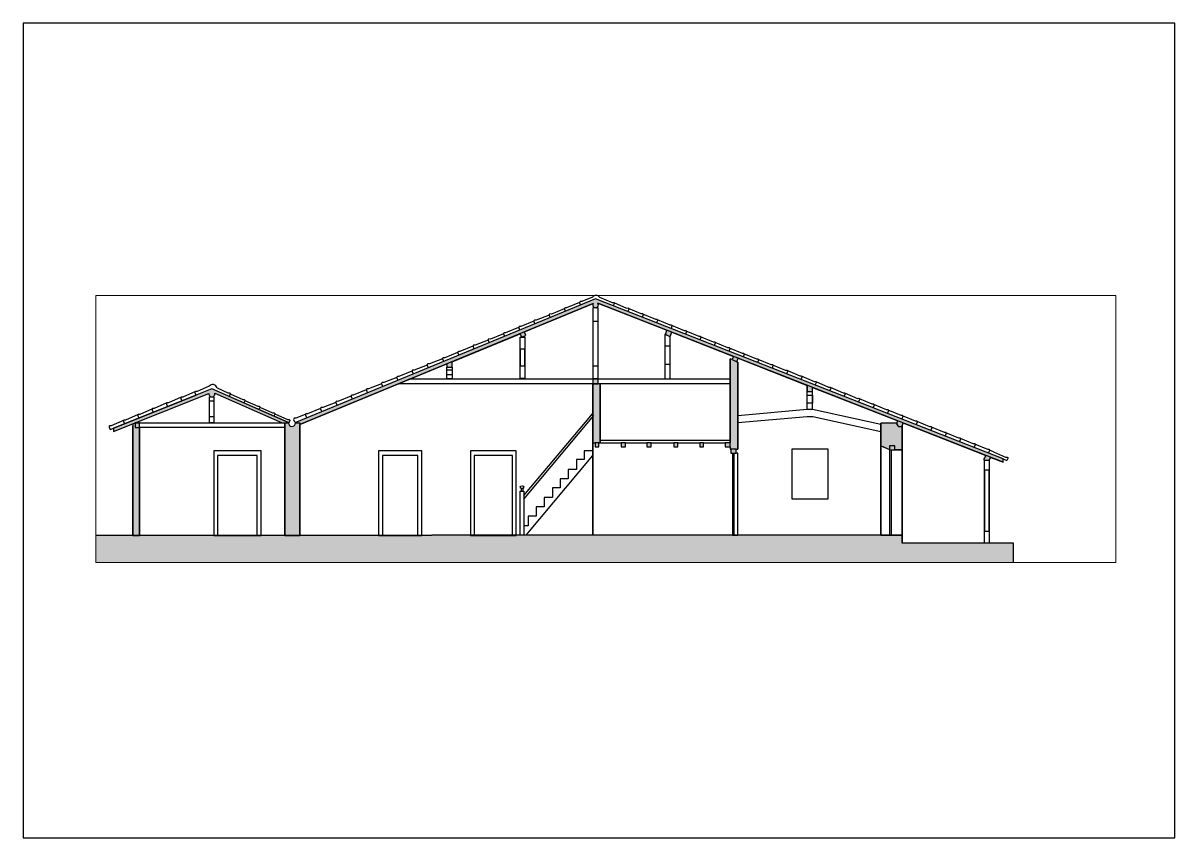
# Paper-space layout 'Layout1' of a CAD drawing. Header units: millimetres. Extents: x 21 to 318, y 103 to 313.
# The model-space entities are those that its viewports show. They can reach past a viewport. Long polylines and large blocks are cut down to what shows.
import ezdxf

# ---------------------------------------------------------------- set-up
doc = ezdxf.new("R2010")
doc.units = ezdxf.units.MM
for name, color, linetype, lineweight in [('A-ALV-___-___-EXI', 250, 'Continuous', 35), ('A-BAS-___-___-EXI', 250, 'Continuous', 25), ('A-COB-___-___-EXI', 250, 'Continuous', 25), ('A-ESC-___-___-EXI', 250, 'Continuous', 25), ('A-JAN-___-___-EXI', 250, 'Continuous', 25), ('A-PIL-___-___-EXI', 250, 'Continuous', 25), ('A-PIS-___-___-EXI', 250, 'Continuous', 25), ('A-POR-___-___-EXI', 250, 'Continuous', 25)]:
    doc.layers.add(name, color=color, linetype=linetype, lineweight=lineweight)

# ---------------------------------------------------------------- blocks, each defined once
blk = doc.blocks.new('A4 HORIZONTAL - A4-22655307-Não nomeada')
at = {"layer": 'A-ESC-___-___-EXI'}
for p, q in [((317.79, 313), (20.79, 313)), ((20.79, 313), (20.79, 103)), ((317.79, 103), (317.79, 313)), ((20.79, 103), (317.79, 103))]:
    blk.add_line(p, q, dxfattribs=at)

msp = doc.modelspace()

# ---------------------------------------------------------------- hatches: boundary and pattern name
at = {"layer": 'A-ALV-___-___-EXI'}
h = msp.add_hatch(color=11, dxfattribs=at)
h.paths.add_polyline_path([(-22659, -9617), (-22659, -6717), (-22777, -6717), (-22780, -6740), (-22789, -6762), (-22803, -6780), (-22822, -6795), (-22843, -6803), (-22867, -6807), (-22890, -6803), (-22911, -6795), (-22930, -6780), (-22944, -6762), (-22953, -6740), (-22956, -6717), (-23048, -6717), (-23048, -9617)])
h.paths.add_polyline_path([(-26908, -9617), (-26798, -9617), (-26798, -6837), (-26908, -6837), (-26908, -6717), (-26968, -6741), (-26968, -9617)])
h.paths.add_polyline_path([(-7323, -7410), (-7135, -7410), (-7135, -6789), (-7154, -6804), (-7173, -6811), (-7177, -6812), (-7194, -6814), (-7214, -6812), (-7233, -6804), (-7249, -6792), (-7262, -6777), (-7271, -6758), (-7274, -6735), (-7274, -6725), (-7683, -6725), (-7683, -7307), (-7462, -7405), (-7462, -7308), (-7323, -7308)])
h.paths.add_polyline_path([(-11550, -7398), (-11372, -7398), (-11372, -5153), (-11569, -5062), (-11569, -7398)])
h.paths.add_polyline_path([(-15047, -7229), (-14922, -7229), (-14922, -5708), (-15106, -5708), (-15106, -7229)])
at = {"layer": 'A-BAS-___-___-EXI', "true_color": 0xcb9898}
msp.add_hatch(color=253, dxfattribs=at).paths.add_polyline_path([(-5296, -10312), (-4262, -10312), (-4262, -9816), (-7135, -9816), (-7135, -9612), (-19257, -9612), (-19257, -9617), (-27921, -9617), (-27921, -10312), (-13463, -10312)])
at = {"layer": 'A-COB-___-___-EXI', "true_color": 0xc19a82}
h = msp.add_hatch(color=33, dxfattribs=at)
h.paths.add_polyline_path([(-4531, -7731), (-4531, -7644), (-15040, -3520), (-22787, -6717), (-22659, -6717), (-22659, -6762), (-18872, -5199), (-18872, -5279), (-18732, -5279), (-18732, -5141), (-16984, -4420), (-16946, -4510), (-16835, -4465), (-16873, -4374), (-15102, -3643), (-15108, -3660), (-15109, -3679), (-15106, -3696), (-15099, -3713), (-15088, -3727), (-15073, -3739), (-15057, -3746), (-15039, -3749), (-15020, -3747), (-15003, -3741), (-14988, -3731), (-14976, -3717), (-14968, -3701), (-14964, -3683), (-14964, -3665), (-14969, -3647), (-14978, -3632), (-13202, -4329), (-13244, -4435), (-13116, -4491), (-13072, -4380), (-11482, -5004), (-11514, -5087), (-11393, -5144), (-11357, -5053), (-9582, -5749), (-9582, -5908), (-9442, -5908), (-9442, -5804), (-7240, -6668), (-7255, -6682), (-7266, -6699), (-7273, -6718), (-7274, -6738), (-7271, -6758), (-7262, -6777), (-7249, -6792), (-7233, -6804), (-7214, -6812), (-7194, -6814), (-7174, -6811), (-7155, -6804), (-7139, -6791), (-7126, -6775), (-7118, -6757), (-7114, -6737), (-7116, -6717), (-4975, -7557), (-5033, -7656), (-4987, -7676), (-4888, -7676), (-4848, -7607)])
h.paths.add_polyline_path([(-11411, -7496), (-11411, -7398), (-11550, -7398), (-11550, -7496)])
h.paths.add_polyline_path([(-7323, -7410), (-7323, -7308), (-7462, -7308), (-7462, -7410)])
h.paths.add_polyline_path([(-13603, -7333), (-13603, -7229), (-13719, -7229), (-13719, -7333)])
h.paths.add_polyline_path([(-12250, -7333), (-12250, -7229), (-12352, -7229), (-12352, -7333)])
h.paths.add_polyline_path([(-13023, -7333), (-12920, -7333), (-12920, -7229), (-13023, -7229)])
h.paths.add_polyline_path([(-14951, -7333), (-14951, -7229), (-15047, -7229), (-15047, -7333)])
h.paths.add_polyline_path([(-11695, -7333), (-11569, -7333), (-11569, -7229), (-11695, -7229)])
h.paths.add_polyline_path([(-14376, -7333), (-14268, -7333), (-14268, -7229), (-14376, -7229)])
h.paths.add_polyline_path([(-27463, -6938), (-25011, -5960), (-25010, -5980), (-25005, -5999), (-24995, -6016), (-24981, -6030), (-24964, -6040), (-24945, -6046), (-24925, -6047), (-24906, -6043), (-24888, -6034), (-24873, -6022), (-24862, -6006), (-24854, -5987), (-24852, -5968), (-24854, -5948), (-23116, -6717), (-22956, -6717), (-22956, -6710), (-24929, -5838), (-27463, -6849)])
h.paths.add_polyline_path([(-26798, -6837), (-26798, -6718), (-26908, -6718), (-26908, -6837)])
h.paths.add_polyline_path([(-15106, -5708), (-14966, -5708), (-14966, -5579), (-15106, -5579)])

# ---------------------------------------------------------------- linework, layer by layer
at = {"layer": 'A-ALV-___-___-EXI'}
for p, q in [((-11569, -5062), (-11569, -7229)), ((-11372, -7398), (-11372, -5153)), ((-15106, -5708), (-15106, -7229)), ((-14922, -7229), (-14922, -5708)), ((-26968, -6789), (-26968, -9617)), ((-23048, -6717), (-23048, -9617)), ((-22659, -9617), (-22659, -6762)), ((-7683, -6725), (-7683, -7307)), ((-7135, -7410), (-7135, -6789)), ((-26798, -9617), (-26798, -6837)), ((-15106, -7229), (-15106, -9612)), ((-7683, -9612), (-7683, -7307)), ((-7135, -7410), (-7135, -9612)), ((-26968, -9617), (-26798, -9617)), ((-23048, -9617), (-22659, -9617)), ((-7135, -9612), (-7683, -9612)), ((-7462, -9612), (-7404, -9612)), ((-7135, -9816), (-7135, -9612))]:
    msp.add_line(p, q, dxfattribs=at)
at = {"layer": 'A-BAS-___-___-EXI'}
for p, q in [((-26968, -9617), (-27921, -9617)), ((-27921, -9617), (-27921, -10312)), ((-23048, -9617), (-26798, -9617)), ((-24883, -9617), (-23660, -9617)), ((-24783, -9617), (-23760, -9617)), ((-19257, -9617), (-22659, -9617)), ((-20632, -9617), (-19519, -9617)), ((-20532, -9617), (-19619, -9617)), ((-7135, -9612), (-19257, -9612)), ((-19257, -9612), (-19257, -9617)), ((-18263, -9617), (-17080, -9617)), ((-18163, -9617), (-17180, -9617)), ((-16887, -9612), (-16977, -9612)), ((-11509, -9612), (-11369, -9612)), ((-4262, -9816), (-7135, -9816)), ((-4888, -9816), (-5013, -9816)), ((-4262, -10312), (-4262, -9816)), ((-27921, -10312), (-4262, -10312)), ((-4766, -10312), (-1621, -10312))]:
    msp.add_line(p, q, dxfattribs=at)
at = {"layer": 'A-COB-___-___-EXI'}
for p, q in [((-15040, -3520), (-22787, -6717)), ((-15114, -3476), (-15391, -3590)), ((-4531, -7644), (-15040, -3520)), ((-14932, -3476), (-14610, -3611)), ((-15102, -3643), (-22659, -6762)), ((-16873, -4374), (-15102, -3643)), ((-15843, -3778), (-16177, -3912)), ((-15839, -3763), (-15840, -3783)), ((-15840, -3783), (-15817, -3841)), ((-15824, -3750), (-15839, -3763)), ((-15784, -3751), (-15824, -3750)), ((-15450, -3617), (-15784, -3751)), ((-15446, -3603), (-15447, -3623)), ((-15447, -3623), (-15424, -3679)), ((-15431, -3589), (-15446, -3603)), ((-15391, -3590), (-15431, -3589)), ((-15106, -3748), (-15106, -5708)), ((-14966, -3748), (-15106, -3748)), ((-14978, -3632), (-13202, -4329)), ((-4531, -7731), (-14977, -3632)), ((-14966, -5708), (-14966, -3748)), ((-14610, -3611), (-14570, -3611)), ((-14555, -3645), (-14579, -3701)), ((-14570, -3611), (-14556, -3625)), ((-14570, -3617), (-14238, -3757)), ((-14556, -3625), (-14555, -3645)), ((-14238, -3757), (-14198, -3756)), ((-14183, -3790), (-14207, -3847)), ((-14198, -3756), (-14184, -3770)), ((-14198, -3762), (-13866, -3902)), ((-14184, -3770), (-14183, -3790)), ((-16629, -4099), (-16963, -4233)), ((-16610, -4071), (-16625, -4085)), ((-16625, -4085), (-16625, -4105)), ((-16625, -4105), (-16601, -4164)), ((-16570, -4072), (-16610, -4071)), ((-16236, -3938), (-16570, -4072)), ((-16217, -3910), (-16232, -3924)), ((-16232, -3924), (-16232, -3944)), ((-16232, -3944), (-16209, -4003)), ((-16177, -3912), (-16217, -3910)), ((-14966, -4105), (-15106, -4105)), ((-15106, -4105), (-15106, -5249)), ((-14966, -5249), (-14966, -4105)), ((-13866, -3902), (-13826, -3902)), ((-13811, -3936), (-13835, -3993)), ((-13826, -3902), (-13811, -3916)), ((-13825, -3908), (-13494, -4048)), ((-13811, -3916), (-13811, -3936)), ((-13494, -4048), (-13454, -4047)), ((-13439, -4081), (-13463, -4138)), ((-13454, -4047), (-13439, -4061)), ((-13453, -4053), (-13122, -4193)), ((-13439, -4061), (-13439, -4081)), ((-18732, -5141), (-16984, -4420)), ((-17415, -4421), (-17749, -4555)), ((-17410, -4406), (-17411, -4426)), ((-17411, -4426), (-17387, -4486)), ((-17396, -4393), (-17410, -4406)), ((-17356, -4394), (-17396, -4393)), ((-17022, -4260), (-17356, -4394)), ((-17003, -4232), (-17018, -4246)), ((-17018, -4246), (-17018, -4266)), ((-17018, -4266), (-16994, -4326)), ((-16963, -4233), (-17003, -4232)), ((-16984, -4420), (-16946, -4510)), ((-16835, -4465), (-16873, -4374)), ((-13202, -4329), (-13244, -4435)), ((-13244, -4434), (-13118, -4490)), ((-13244, -5579), (-13244, -4434)), ((-13244, -4435), (-13116, -4491)), ((-13122, -4193), (-13082, -4193)), ((-13116, -4491), (-13072, -4380)), ((-13067, -4226), (-13091, -4285)), ((-13082, -4193), (-13067, -4206)), ((-13081, -4199), (-12750, -4339)), ((-13072, -4380), (-11482, -5004)), ((-13067, -4206), (-13067, -4226)), ((-12750, -4339), (-12710, -4338)), ((-12695, -4372), (-12720, -4430)), ((-12710, -4338), (-12695, -4352)), ((-12709, -4344), (-12378, -4484)), ((-12695, -4352), (-12695, -4372)), ((-18200, -4742), (-18534, -4876)), ((-18196, -4728), (-18197, -4748)), ((-18197, -4748), (-18173, -4808)), ((-18182, -4714), (-18196, -4728)), ((-18142, -4716), (-18182, -4714)), ((-17807, -4582), (-18142, -4716)), ((-17803, -4567), (-17804, -4587)), ((-17804, -4587), (-17780, -4647)), ((-17789, -4553), (-17803, -4567)), ((-17749, -4555), (-17789, -4553)), ((-16984, -4510), (-16864, -4510)), ((-16984, -5570), (-16984, -4510)), ((-16946, -4510), (-16835, -4465)), ((-16864, -4510), (-16864, -5570)), ((-13118, -4736), (-13244, -4736)), ((-13118, -4490), (-13118, -5579)), ((-12378, -4484), (-12338, -4483)), ((-12323, -4517), (-12348, -4576)), ((-12338, -4483), (-12323, -4497)), ((-12337, -4490), (-12005, -4629)), ((-12323, -4497), (-12323, -4517)), ((-12005, -4629), (-11965, -4629)), ((-11951, -4663), (-11976, -4722)), ((-11965, -4629), (-11951, -4643)), ((-11965, -4635), (-11633, -4775)), ((-11951, -4643), (-11951, -4663)), ((-18967, -5036), (-18982, -5049)), ((-18927, -5037), (-18967, -5036)), ((-18593, -4903), (-18927, -5037)), ((-18589, -4889), (-18590, -4909)), ((-18590, -4909), (-18566, -4969)), ((-18574, -4875), (-18589, -4889)), ((-18534, -4876), (-18574, -4875)), ((-16984, -4818), (-16984, -5243)), ((-16864, -4818), (-16984, -4818)), ((-16864, -5243), (-16864, -4818)), ((-11633, -4775), (-11593, -4774)), ((-11579, -4808), (-11604, -4868)), ((-11593, -4774), (-11579, -4788)), ((-11593, -4780), (-11261, -4920)), ((-11579, -4788), (-11579, -4808)), ((-11482, -5004), (-11514, -5087)), ((-11261, -4920), (-11221, -4920)), ((-11207, -4954), (-11232, -5013)), ((-11221, -4920), (-11207, -4934)), ((-11221, -4926), (-10889, -5066)), ((-11207, -4934), (-11207, -4954)), ((-22659, -6762), (-18872, -5199)), ((-19379, -5225), (-19713, -5359)), ((-19375, -5210), (-19376, -5230)), ((-19376, -5230), (-19351, -5290)), ((-19360, -5196), (-19375, -5210)), ((-19320, -5198), (-19360, -5196)), ((-18986, -5064), (-19320, -5198)), ((-18982, -5049), (-18983, -5069)), ((-18983, -5069), (-18958, -5130)), ((-18872, -5199), (-18872, -5279)), ((-18872, -5279), (-18732, -5279)), ((-18872, -5279), (-18732, -5279)), ((-18872, -5579), (-18872, -5279)), ((-18732, -5279), (-18732, -5141)), ((-18732, -5279), (-18732, -5579)), ((-16984, -5243), (-16864, -5243)), ((-15106, -5249), (-14966, -5249)), ((-13118, -5215), (-13244, -5215)), ((-11514, -5087), (-11569, -5062)), ((-11514, -5087), (-11393, -5144)), ((-11393, -5144), (-11357, -5053)), ((-11372, -5153), (-11393, -5144)), ((-11357, -5053), (-9582, -5749)), ((-10889, -5066), (-10849, -5065)), ((-10835, -5099), (-10860, -5159)), ((-10849, -5065), (-10835, -5079)), ((-10849, -5071), (-10517, -5211)), ((-10835, -5079), (-10835, -5099)), ((-10517, -5211), (-10477, -5210)), ((-10463, -5244), (-10488, -5304)), ((-10477, -5210), (-10463, -5224)), ((-10477, -5217), (-10145, -5356)), ((-10463, -5224), (-10463, -5244)), ((-20165, -5546), (-20499, -5680)), ((-20146, -5518), (-20161, -5532)), ((-20161, -5532), (-20161, -5552)), ((-20161, -5552), (-20137, -5612)), ((-20106, -5519), (-20146, -5518)), ((-20113, -5708), (-19836, -5579)), ((-19772, -5385), (-20106, -5519)), ((-19836, -5579), (-11569, -5579)), ((-19753, -5357), (-19768, -5371)), ((-19768, -5371), (-19768, -5391)), ((-19768, -5391), (-19744, -5451)), ((-19713, -5359), (-19753, -5357)), ((-18872, -5351), (-18732, -5351)), ((-18872, -5476), (-18872, -5351)), ((-18732, -5476), (-18872, -5476)), ((-18732, -5579), (-18872, -5579)), ((-18732, -5351), (-18732, -5476)), ((-16864, -5570), (-16984, -5570)), ((-14966, -5579), (-15106, -5579)), ((-15106, -5579), (-15106, -5708)), ((-14966, -5708), (-14966, -5579)), ((-11569, -5579), (-11569, -5708)), ((-10145, -5356), (-10105, -5356)), ((-10090, -5390), (-10116, -5449)), ((-10105, -5356), (-10091, -5370)), ((-10105, -5362), (-9773, -5502)), ((-10091, -5370), (-10090, -5390)), ((-9773, -5502), (-9733, -5501)), ((-9718, -5535), (-9744, -5595)), ((-9733, -5501), (-9719, -5515)), ((-9733, -5507), (-9401, -5647)), ((-9719, -5515), (-9718, -5535)), ((-24929, -5838), (-27463, -6849)), ((-25351, -5910), (-25680, -6055)), ((-25351, -5908), (-25366, -5922)), ((-25366, -5922), (-25366, -5942)), ((-25311, -5908), (-25351, -5908)), ((-25002, -5771), (-25311, -5908)), ((-22956, -6710), (-24929, -5838)), ((-24796, -5814), (-24515, -5938)), ((-24515, -5938), (-24475, -5938)), ((-24475, -5938), (-24461, -5952)), ((-20951, -5868), (-21285, -6002)), ((-20946, -5853), (-20947, -5873)), ((-20947, -5873), (-20923, -5933)), ((-20932, -5840), (-20946, -5853)), ((-20892, -5841), (-20932, -5840)), ((-20558, -5707), (-20892, -5841)), ((-20553, -5692), (-20554, -5712)), ((-20554, -5712), (-20530, -5773)), ((-20539, -5679), (-20553, -5692)), ((-20499, -5680), (-20539, -5679)), ((-11569, -5708), (-20113, -5708)), ((-15106, -5708), (-14966, -5708)), ((-15106, -5708), (-14966, -5708)), ((-14922, -5708), (-14966, -5708)), ((-9582, -6366), (-9582, -5746)), ((-9582, -5749), (-9582, -5908)), ((-9582, -5908), (-9442, -5908)), ((-9442, -6366), (-9442, -5786)), ((-9442, -5908), (-9442, -5804)), ((-9442, -5804), (-7240, -6668)), ((-9401, -5647), (-9361, -5647)), ((-9346, -5681), (-9371, -5740)), ((-9361, -5647), (-9347, -5661)), ((-9361, -5653), (-9029, -5793)), ((-9347, -5661), (-9346, -5681)), ((-9029, -5793), (-8989, -5792)), ((-8974, -5826), (-8999, -5886)), ((-8989, -5792), (-8975, -5806)), ((-8989, -5798), (-8657, -5938)), ((-8975, -5806), (-8974, -5826)), ((-8657, -5938), (-8617, -5938)), ((-8617, -5938), (-8602, -5951)), ((-27552, -6884), (-25339, -6002)), ((-27463, -6938), (-25011, -5960)), ((-26089, -6204), (-26418, -6350)), ((-26089, -6202), (-26103, -6217)), ((-26103, -6217), (-26103, -6237)), ((-26103, -6237), (-26077, -6296)), ((-26049, -6202), (-26089, -6202)), ((-25720, -6057), (-26049, -6202)), ((-25720, -6055), (-25734, -6070)), ((-25734, -6070), (-25734, -6090)), ((-25734, -6090), (-25708, -6149)), ((-25680, -6055), (-25720, -6055)), ((-25366, -5942), (-25339, -6002)), ((-24992, -6048), (-24883, -6048)), ((-24992, -6717), (-24992, -6048)), ((-24992, -6150), (-24883, -6150)), ((-24992, -6559), (-24992, -6150)), ((-24883, -6048), (-24883, -6717)), ((-24883, -6150), (-24883, -6559)), ((-24854, -5948), (-23116, -6717)), ((-24461, -5972), (-24488, -6033)), ((-22946, -6715), (-24488, -6033)), ((-24462, -5969), (-24133, -6114)), ((-24461, -5952), (-24461, -5972)), ((-24133, -6114), (-24093, -6115)), ((-24079, -6149), (-24103, -6203)), ((-24093, -6115), (-24079, -6129)), ((-24079, -6129), (-24079, -6149)), ((-24077, -6141), (-23748, -6286)), ((-21736, -6189), (-22070, -6323)), ((-21732, -6175), (-21733, -6195)), ((-21733, -6195), (-21709, -6255)), ((-21718, -6161), (-21732, -6175)), ((-21678, -6162), (-21718, -6161)), ((-21343, -6028), (-21678, -6162)), ((-21339, -6014), (-21340, -6034)), ((-21340, -6034), (-21316, -6094)), ((-21325, -6000), (-21339, -6014)), ((-21285, -6002), (-21325, -6000)), ((-9582, -6004), (-9442, -6004)), ((-9582, -6207), (-9582, -6004)), ((-9442, -6207), (-9582, -6207)), ((-9442, -6004), (-9442, -6207)), ((-8602, -5971), (-8627, -6031)), ((-8617, -5944), (-8285, -6084)), ((-8602, -5951), (-8602, -5971)), ((-8285, -6084), (-8245, -6083)), ((-8230, -6117), (-8255, -6177)), ((-8245, -6083), (-8230, -6097)), ((-8244, -6089), (-7913, -6229)), ((-8230, -6097), (-8230, -6117)), ((-7913, -6229), (-7873, -6228)), ((-7873, -6228), (-7858, -6242)), ((-7872, -6235), (-7541, -6374)), ((-26826, -6498), (-27156, -6644)), ((-26827, -6497), (-26841, -6511)), ((-26841, -6511), (-26841, -6531)), ((-26841, -6531), (-26815, -6590)), ((-26787, -6497), (-26827, -6497)), ((-26458, -6351), (-26787, -6497)), ((-26458, -6350), (-26472, -6364)), ((-26472, -6364), (-26472, -6384)), ((-26472, -6384), (-26446, -6443)), ((-26418, -6350), (-26458, -6350)), ((-23748, -6286), (-23708, -6286)), ((-23694, -6320), (-23717, -6374)), ((-23708, -6286), (-23693, -6300)), ((-23693, -6300), (-23694, -6320)), ((-23692, -6312), (-23363, -6458)), ((-23363, -6458), (-23323, -6458)), ((-23308, -6492), (-23332, -6544)), ((-23323, -6458), (-23308, -6472)), ((-23308, -6472), (-23308, -6492)), ((-23307, -6484), (-22978, -6630)), ((-22524, -6502), (-22766, -6599)), ((-22518, -6496), (-22519, -6516)), ((-22519, -6516), (-22494, -6576)), ((-22503, -6483), (-22518, -6496)), ((-22463, -6484), (-22503, -6483)), ((-22129, -6350), (-22463, -6484)), ((-22125, -6335), (-22126, -6355)), ((-22126, -6355), (-22102, -6416)), ((-22110, -6322), (-22125, -6335)), ((-22070, -6323), (-22110, -6322)), ((-11372, -6523), (-9582, -6366)), ((-9582, -6366), (-9442, -6366)), ((-9442, -6366), (-7683, -6749)), ((-7858, -6262), (-7883, -6322)), ((-7858, -6242), (-7858, -6262)), ((-7541, -6374), (-7501, -6374)), ((-7486, -6408), (-7511, -6467)), ((-7501, -6374), (-7486, -6388)), ((-7500, -6380), (-7169, -6520)), ((-7486, -6388), (-7486, -6408)), ((-7169, -6520), (-7129, -6519)), ((-7129, -6519), (-7114, -6533)), ((-7128, -6525), (-6797, -6665)), ((-7114, -6533), (-7114, -6553)), ((-27565, -6791), (-27579, -6805)), ((-27579, -6805), (-27579, -6825)), ((-27579, -6825), (-27552, -6884)), ((-27525, -6791), (-27565, -6791)), ((-27195, -6645), (-27525, -6791)), ((-27196, -6644), (-27210, -6658)), ((-27210, -6658), (-27210, -6678)), ((-27210, -6678), (-27184, -6737)), ((-27156, -6644), (-27196, -6644)), ((-26968, -6741), (-26968, -6789)), ((-26908, -6718), (-26908, -6717)), ((-26908, -6717), (-23048, -6717)), ((-26798, -6718), (-26908, -6718)), ((-26908, -6718), (-26908, -6837)), ((-26798, -6837), (-26798, -6718)), ((-24883, -6559), (-24992, -6559)), ((-24883, -6717), (-24992, -6717)), ((-23116, -6717), (-22956, -6717)), ((-22978, -6630), (-22938, -6630)), ((-22956, -6717), (-22956, -6710)), ((-22923, -6664), (-22950, -6723)), ((-22938, -6630), (-22923, -6644)), ((-22923, -6644), (-22923, -6664)), ((-22820, -6611), (-22821, -6631)), ((-22821, -6631), (-22797, -6691)), ((-22806, -6597), (-22820, -6611)), ((-22766, -6599), (-22806, -6597)), ((-22787, -6717), (-22659, -6717)), ((-22659, -6717), (-22659, -6762)), ((-11372, -6709), (-9579, -6552)), ((-9579, -6552), (-9439, -6552)), ((-9439, -6552), (-7683, -6935)), ((-7274, -6725), (-7683, -6725)), ((-7114, -6553), (-7139, -6613)), ((-7116, -6717), (-4975, -7557)), ((-6797, -6665), (-6757, -6665)), ((-6742, -6699), (-6767, -6758)), ((-6757, -6665), (-6742, -6679)), ((-6756, -6671), (-6424, -6811)), ((-6742, -6679), (-6742, -6699)), ((-6424, -6811), (-6384, -6810)), ((-6384, -6810), (-6370, -6824)), ((-6384, -6816), (-6052, -6956)), ((-6370, -6824), (-6370, -6844)), ((-27463, -6849), (-27463, -6938)), ((-26908, -6837), (-26798, -6837)), ((-23048, -6837), (-26798, -6837)), ((-6370, -6844), (-6395, -6904)), ((-6052, -6956), (-6012, -6955)), ((-5998, -6989), (-6023, -7049)), ((-6012, -6955), (-5998, -6969)), ((-6012, -6962), (-5680, -7102)), ((-5998, -6969), (-5998, -6989)), ((-5680, -7102), (-5640, -7101)), ((-5640, -7101), (-5626, -7115)), ((-5640, -7107), (-5308, -7247)), ((-5626, -7115), (-5626, -7135)), ((-15106, -7229), (-15047, -7229)), ((-14951, -7229), (-15047, -7229)), ((-15047, -7229), (-15047, -7333)), ((-15047, -7333), (-14951, -7333)), ((-14951, -7229), (-14922, -7229)), ((-14951, -7333), (-14951, -7229)), ((-14922, -7169), (-14922, -7229)), ((-14268, -7229), (-14376, -7229)), ((-14376, -7229), (-14376, -7333)), ((-14376, -7333), (-14268, -7333)), ((-14268, -7333), (-14268, -7229)), ((-13603, -7229), (-13719, -7229)), ((-13719, -7229), (-13719, -7333)), ((-13719, -7333), (-13603, -7333)), ((-13603, -7333), (-13603, -7229)), ((-12920, -7229), (-13023, -7229)), ((-13023, -7229), (-13023, -7333)), ((-13023, -7333), (-12920, -7333)), ((-12920, -7333), (-12920, -7229)), ((-12250, -7229), (-12352, -7229)), ((-12352, -7229), (-12352, -7333)), ((-12352, -7333), (-12250, -7333)), ((-12250, -7333), (-12250, -7229)), ((-11569, -7229), (-11695, -7229)), ((-11695, -7229), (-11695, -7333)), ((-11695, -7333), (-11569, -7333)), ((-11569, -7169), (-11569, -7229)), ((-11569, -7229), (-11569, -7169)), ((-11569, -7333), (-11569, -7229)), ((-11569, -7333), (-11569, -7398)), ((-11569, -7398), (-11550, -7398)), ((-11411, -7398), (-11550, -7398)), ((-11550, -7398), (-11550, -7496)), ((-11411, -7398), (-11372, -7398)), ((-11411, -7496), (-11411, -7398)), ((-7683, -7307), (-7462, -7405)), ((-7449, -7410), (-7683, -7307)), ((-7323, -7308), (-7462, -7308)), ((-7462, -7308), (-7462, -7410)), ((-7323, -7308), (-7462, -7308)), ((-7462, -7308), (-7462, -7410)), ((-7462, -7410), (-7323, -7410)), ((-7323, -7410), (-7323, -7308)), ((-7323, -7410), (-7323, -7308)), ((-7323, -7410), (-7135, -7410)), ((-7135, -7410), (-7323, -7410)), ((-5626, -7135), (-5651, -7195)), ((-5308, -7247), (-5268, -7246)), ((-5254, -7280), (-5279, -7340)), ((-5268, -7246), (-5254, -7260)), ((-5268, -7253), (-4936, -7392)), ((-5254, -7260), (-5254, -7280)), ((-4936, -7392), (-4896, -7392)), ((-4896, -7392), (-4882, -7406)), ((-4882, -7406), (-4881, -7426)), ((-4778, -7466), (-4882, -7422)), ((-11550, -7496), (-11411, -7496)), ((-11369, -7496), (-11411, -7496)), ((-4975, -7557), (-5033, -7656)), ((-5033, -7656), (-4987, -7676)), ((-5013, -7676), (-4888, -7676)), ((-4987, -7676), (-4888, -7676)), ((-4881, -7426), (-4907, -7485)), ((-4888, -7676), (-4848, -7607)), ((-4848, -7607), (-4531, -7731)), ((-4778, -7466), (-4464, -7598)), ((-4531, -7731), (-4531, -7644)), ((-4531, -7644), (-4432, -7685)), ((-4464, -7598), (-4424, -7597)), ((-4409, -7631), (-4432, -7685)), ((-4424, -7597), (-4410, -7611)), ((-4410, -7611), (-4409, -7631))]:
    msp.add_line(p, q, dxfattribs=at)
for centre, radius, start, end in [((-15023, -3554), 120, 40.5516, 139.4484), ((-15036, -3676), 73, 153.6724, 36.9697), ((-15036, -3676), 73, 192.1378, 193.8462), ((-15036, -3676), 73, 164.798, 166.1538), ((-15036, -3676), 73, 219.6244, 222.6978), ((-15036, -3676), 73, 247.2217, 250.6284), ((-15036, -3676), 73, 274.9048, 278.53), ((-15036, -3676), 73, 302.6556, 306.3973), ((-15036, -3676), 73, 26.1983, 29.7148), ((-15036, -3676), 73, 330.4611, 334.2235), ((-15036, -3676), 73, 0, 1.9999), ((-15036, -3676), 73, 358.3112, 360), ((-24910, -5849), 120, 17.0645, 139.5811), ((-24932, -5967), 80, 175.4135, 13.3426), ((-22867, -6717), 89.6, 180, 0), ((-7193, -6732), 81.5, 174.9194, 181.4741), ((-7194, -6734), 80, 124.6281, 12.5209), ((-7193, -6732), 81.5, 185.891, 193.477), ((-7193, -6732), 81.5, 201.531, 205.7822), ((-7193, -6732), 81.5, 217.2729, 218.6205), ((-7193, -6732), 81.5, 245.5085, 246.9841), ((-7193, -6732), 81.5, 258.4347, 263.1838), ((-7193, -6732), 81.5, 271.624, 281.347), ((-7193, -6732), 81.5, 284.6004, 316.0975)]:
    msp.add_arc(centre, radius, start, end, dxfattribs=at)
at = {"layer": 'A-ESC-___-___-EXI'}
for p, q in [((-16887, -8591), (-15119, -6484)), ((-16887, -8679), (-15081, -6527)), ((-16830, -9612), (-15106, -7557))]:
    msp.add_line(p, q, dxfattribs=at)
for points in [[(-15106, -7437), (-15331, -7437), (-15331, -7657), (-15526, -7657), (-15526, -7917), (-15741, -7917), (-15741, -8157), (-15946, -8157), (-15946, -8392), (-16146, -8392), (-16146, -8642), (-16361, -8642), (-16361, -8882), (-16571, -8882), (-16571, -9122), (-16771, -9122), (-16771, -9372), (-16887, -9372)], [(-16977, -9612), (-16977, -8472), (-16887, -8472), (-16887, -9612)]]:
    msp.add_lwpolyline(points, dxfattribs=at)
msp.add_lwpolyline([(-16906, -8472), (-16906, -8407), (-16956, -8407), (-16956, -8472)], close=True, dxfattribs=at)
msp.add_ellipse((-16932, -8371), major_axis=(45, 0), ratio=0.777002, dxfattribs=at)
at = {"layer": 'A-JAN-___-___-EXI'}
for p, q in [((-9978, -7398), (-9978, -8678)), ((-9038, -7398), (-9978, -7398)), ((-9038, -8678), (-9038, -7398)), ((-9978, -8678), (-9038, -8678))]:
    msp.add_line(p, q, dxfattribs=at)
at = {"layer": 'A-PIL-___-___-EXI'}
for p, q in [((-5013, -9816), (-5013, -7676)), ((-4888, -7676), (-4888, -9816)), ((-5013, -7936), (-5013, -9504)), ((-4888, -7936), (-5013, -7936)), ((-4888, -9504), (-4888, -7936)), ((-5013, -9504), (-4888, -9504))]:
    msp.add_line(p, q, dxfattribs=at)
at = {"layer": 'A-PIS-___-___-EXI'}
for p, q in [((-11569, -7169), (-14922, -7169)), ((-14922, -7229), (-14376, -7229)), ((-14268, -7229), (-13719, -7229)), ((-13603, -7229), (-13023, -7229)), ((-12920, -7229), (-12352, -7229)), ((-12250, -7229), (-11695, -7229))]:
    msp.add_line(p, q, dxfattribs=at)
at = {"layer": 'A-POR-___-___-EXI'}
for p, q in [((-7462, -7410), (-7462, -9612)), ((-7404, -9612), (-7404, -7410)), ((-23660, -7437), (-24883, -7437)), ((-24883, -7437), (-24883, -9617)), ((-23760, -7557), (-24783, -7557)), ((-24783, -7557), (-24783, -9617)), ((-23760, -9617), (-23760, -7557)), ((-23660, -9617), (-23660, -7437)), ((-19519, -7437), (-20632, -7437)), ((-20632, -7437), (-20632, -9617)), ((-19619, -7557), (-20532, -7557)), ((-20532, -7557), (-20532, -9617)), ((-19619, -9617), (-19619, -7557)), ((-19519, -9617), (-19519, -7437)), ((-17080, -7437), (-18263, -7437)), ((-18263, -7437), (-18263, -9617)), ((-17180, -7557), (-18163, -7557)), ((-18163, -7557), (-18163, -9617)), ((-17180, -9617), (-17180, -7557)), ((-17080, -9617), (-17080, -7437)), ((-11509, -7496), (-11509, -9612)), ((-11469, -7496), (-11469, -9612)), ((-11369, -9612), (-11369, -7496))]:
    msp.add_line(p, q, dxfattribs=at)

psp = doc.layouts.get("Layout1")

# ---------------------------------------------------------------- block references
at = {"layer": 'A-POR-___-___-EXI'}
psp.add_blockref('A4 HORIZONTAL - A4-22655307-Não nomeada', (0, 0), dxfattribs=at)

# ---------------------------------------------------------------- viewports
at = {"layer": 'A-JAN-___-___-EXI'}
psp.add_viewport(center=(171.07, 208.4), size=(263, 68.7812), view_center_point=(-14770.75, -6872.86), view_height=6878.1206, dxfattribs=at)

doc.saveas('drawing.dxf')
